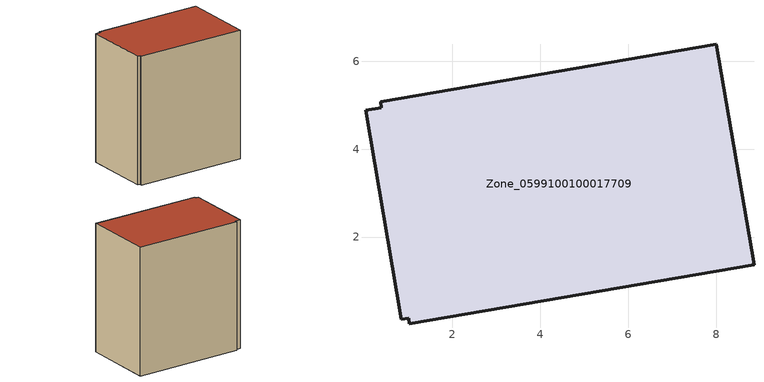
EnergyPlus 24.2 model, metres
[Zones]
Zone_0599100100017709
 floor ground (C_G): 8.01,6.38 8.86,1.37 1.02,0.03 1,0.16 0.84,0.13 0.02,4.88 0.38,4.95 0.37,5.08 z0
 wall outside (C_F): 8.86,1.37 8.01,6.38 0.37,5.08 0.38,4.95 0.02,4.88 0.84,0.13 1,0.16 1.02,0.03 8.86,1.37 z0:9.16
 roof outside (C_R): 0.02,4.88 0.84,0.13 1,0.16 1.02,0.03 8.86,1.37 8.01,6.38 0.37,5.08 0.38,4.95 z9.16
[BUILDING]
Pand.0599100100017709: North Axis=0; Terrain=City; Loads Convergence Tolerance Value=0.04; Temperature Convergence Tolerance Value=0.4; Solar Distribution=FullExterior; Maximum Number of Warmup Days=25; Minimum Number of Warmup Days=1
[Site:Location]
Rotterdam.The.Hague.AP_ZH_NLD Design_Conditions: Latitude=51.96; Longitude=4.45; Time Zone=1; Elevation=-4.5
[SITE:GROUNDTEMPERATURE:BUILDINGSURFACE]
18, 18, 18, 18, 18, 18, 18, 18, 18, 18, 18, 18
[MATERIAL] Thermal Absorptance=0.9; Solar Absorptance=0.7; Visible Absorptance=0.7
Name | Roughness | Thickness | Conductivity | Density | Specific Heat
G.TI.2015-2018 | MediumSmooth | 0.15 | 0.0428571 | 540 | 1210
F.TI.2015-2018 | Rough | 0.3 | 0.0666667 | 1920 | 840
R.TI.2015-2018 | MediumRough | 0.2 | 0.0333333 | 1500 | 1000
[CONSTRUCTION]
C_G: G.TI.2015-2018
C_F: F.TI.2015-2018
C_R: R.TI.2015-2018
[ZONE]
Zone_0599100100017709: Type=1; Multiplier=1; Ceiling Height=Autocalculate; Volume=Autocalculate; Floor Area=autocalculate; Part of Total Floor Area=Yes
[ZONEINFILTRATION:DESIGNFLOWRATE]
Infil_Zone_0599100100017709: Zone or ZoneList or Space or SpaceList=Zone_0599100100017709; Schedule=AlwaysOn; Design Flow Rate Calculation Method=Flow/Area; Flow Rate per Floor Area=0.0015; Constant Term Coefficient=1; Temperature Term Coefficient=0; Velocity Term Coefficient=0; Velocity Squared Term Coefficient=0
[HVACTEMPLATE:ZONE:IDEALLOADSAIRSYSTEM]
Zone_0599100100017709: Maximum Heating Supply Air Temperature=50; Minimum Cooling Supply Air Temperature=13; Maximum Heating Supply Air Humidity Ratio=0.0156; Minimum Cooling Supply Air Humidity Ratio=0.0077; Heating Limit=NoLimit; Cooling Limit=NoLimit; Dehumidification Control Type=ConstantSensibleHeatRatio; Cooling Sensible Heat Ratio=0.7; Dehumidification Setpoint=60; Humidification Control Type=None; Humidification Setpoint=30; Outdoor Air Method=None; Outdoor Air Flow Rate per Person=0.00944; Outdoor Air Flow Rate per Zone Floor Area=0; Outdoor Air Flow Rate per Zone=0; Demand Controlled Ventilation Type=None; Outdoor Air Economizer Type=NoEconomizer; Heat Recovery Type=None; Sensible Heat Recovery Effectiveness=0.7; Latent Heat Recovery Effectiveness=0.65
[ZONECONTROL:THERMOSTAT]
ThermostatControl_Zone_0599100100017709: Zone or ZoneList=Zone_0599100100017709; Control Type Schedule=DualSetpointControlType; Control 1=Thermostat_Zone_0599100100017709; Temperature Difference Between Cutout And Setpoint=0
[THERMOSTATSETPOINT:DUALSETPOINT]
Thermostat_Zone_0599100100017709: Heating Setpoint Temperature Schedule=HeatingSetpoint_Zone_0599100100017709; Cooling Setpoint Temperature Schedule=CoolingSetpoint_Zone_0599100100017709
[SCHEDULE:COMPACT]
HeatingSetpoint_Zone_0599100100017709: Through: 12/31, For: AllDays, Until: 24:00, 21
CoolingSetpoint_Zone_0599100100017709: Through: 12/31, For: AllDays, Until: 24:00, 24
DualSetpointControlType: Through: 12/31, For: AllDays, Until: 24:00, 4
AlwaysOn: Through: 12/31, For: AllDays, Until: 24:00, 1
